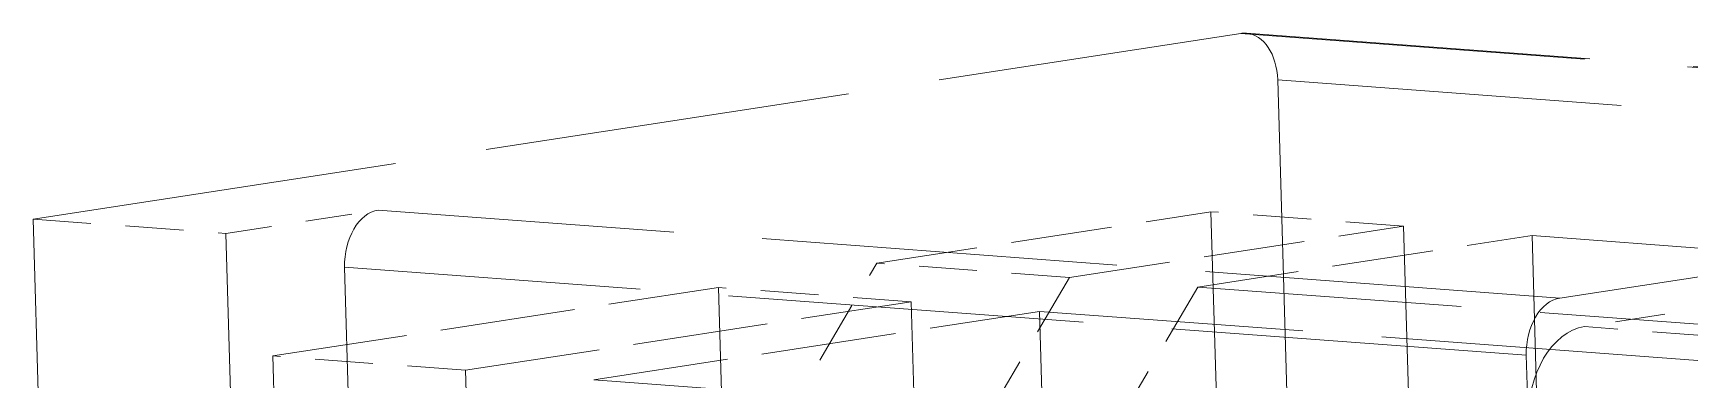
# Model space of a CAD drawing. Extents: x 23 to 417, y 3 to 294.
# Drawn here: x 330.932 to 335.692, y 129.049 to 130.045 of the extents above; entities that cross this region are included whole.
import ezdxf

# ---------------------------------------------------------------- set-up
doc = ezdxf.new("R2010")
doc.units = 0
doc.linetypes.add('DASHED', pattern=[15, 12, -3])
doc.layers.get('0').update_dxf_attribs({"lineweight": 13})

# ---------------------------------------------------------------- blocks, each defined once
blk = doc.blocks.new('BLOCK3535')
at = {"color": 7, "linetype": 'DASHED', "lineweight": 13, "ltscale": 0.175577}
blk.add_line((-42.6673, -5.6386), (-35.7256, -4.5721), dxfattribs=at)
at = {"color": 7, "linetype": 'DASHED', "lineweight": 13, "ltscale": 0.198014}
for p, q in [((-27.8269, -5.1603), (-35.7256, -4.5721)), ((-27.7959, -5.1591), (-35.6946, -4.5709)), ((-27.6159, -5.4272), (-35.5146, -4.839))]:
    blk.add_line(p, q, dxfattribs=at)
at = {"color": 7, "linetype": 'DASHED', "lineweight": 13, "ltscale": 0.442126}
for p, q in [((-34.9913, -22.5163), (-35.5146, -4.839)), ((-34.0858, -6.4211), (-33.5625, -24.0984))]:
    blk.add_line(p, q, dxfattribs=at)
at = {"color": 7, "linetype": 'DASHED', "lineweight": 13, "ltscale": 0.153417}
blk.add_line((-33.8924, -6.0921), (-27.8269, -5.1603), dxfattribs=at)
at = {"color": 7, "linetype": 'DASHED', "lineweight": 13, "ltscale": 0.02216}
blk.add_line((-41.56, -5.721), (-40.6839, -5.5864), dxfattribs=at)
at = {"color": 7, "linetype": 'DASHED', "lineweight": 13, "ltscale": 0.170255}
for p, q in [((-33.8924, -6.0921), (-40.6839, -5.5864)), ((-34.0858, -6.4211), (-40.8772, -5.9154))]:
    blk.add_line(p, q, dxfattribs=at)
at = {"color": 7, "linetype": 'DASHED', "lineweight": 13, "ltscale": 0.048582}
for p, q in [((-37.8192, -5.8914), (-35.8984, -5.5963)), ((-36.7119, -5.9738), (-34.7911, -5.6788)), ((-35.9737, -6.0288), (-34.0529, -5.7337))]:
    blk.add_line(p, q, dxfattribs=at)
at = {"color": 7, "linetype": 'DASHED', "lineweight": 13, "ltscale": 0.094386}
for p, q in [((-35.8984, -5.5963), (-35.7867, -9.3701)), ((-34.7911, -5.6788), (-34.6794, -9.4526)), ((-34.0529, -5.7337), (-33.9412, -9.5075)), ((-38.729, -6.0312), (-38.6173, -9.805)), ((-37.6217, -6.1136), (-37.51, -9.8874)), ((-36.8835, -6.1686), (-36.7718, -9.9424)), ((-41.1783, -10.1984), (-41.29, -6.4246)), ((-40.071, -10.2809), (-40.1827, -6.507))]:
    blk.add_line(p, q, dxfattribs=at)
at = {"color": 7, "linetype": 'DASHED', "lineweight": 13, "ltscale": 0.027759}
for p, q in [((-34.7911, -5.6788), (-35.8984, -5.5963)), ((-42.6673, -5.6386), (-41.56, -5.721)), ((-36.7119, -5.9738), (-37.8192, -5.8914)), ((-37.6217, -6.1136), (-38.729, -6.0312)), ((-40.1827, -6.507), (-41.29, -6.4246))]:
    blk.add_line(p, q, dxfattribs=at)
at = {"color": 7, "linetype": 'DASHED', "lineweight": 13, "ltscale": 0.154048}
for p, q in [((-42.4849, -11.7978), (-42.6673, -5.6386)), ((-41.3776, -11.8802), (-41.56, -5.721))]:
    blk.add_line(p, q, dxfattribs=at)
at = {"color": 7, "linetype": 'DASHED', "lineweight": 13, "ltscale": 0.151749}
for p, q in [((-27.9997, -6.1845), (-34.0529, -5.7337)), ((-29.9205, -6.4796), (-35.9737, -6.0288)), ((-30.8303, -6.6193), (-36.8835, -6.1686)), ((-33.3913, -7.0128), (-39.4445, -6.562))]:
    blk.add_line(p, q, dxfattribs=at)
at = {"color": 7, "linetype": 'DASHED', "lineweight": 13, "ltscale": 0.030211}
for p, q in [((-38.4315, -6.9332), (-37.8192, -5.8914)), ((-36.7119, -5.9738), (-37.3242, -7.0156)), ((-35.9737, -6.0288), (-36.586, -7.0706))]:
    blk.add_line(p, q, dxfattribs=at)
at = {"color": 7, "linetype": 'DASHED', "lineweight": 13, "ltscale": 0.146597}
blk.add_line((-40.8772, -5.9154), (-40.7037, -11.7767), dxfattribs=at)
at = {"color": 7, "linetype": 'DASHED', "lineweight": 13, "ltscale": 0.064776}
for p, q in [((-41.29, -6.4246), (-38.729, -6.0312)), ((-40.1827, -6.507), (-37.6217, -6.1136)), ((-39.4445, -6.562), (-36.8835, -6.1686))]:
    blk.add_line(p, q, dxfattribs=at)
at = {"color": 7, "linetype": 'DASHED', "lineweight": 13, "ltscale": 0.023865}
blk.add_line((-32.8087, -6.1113), (-33.7522, -6.2562), dxfattribs=at)
at = {"color": 7, "linetype": 'DASHED', "lineweight": 13, "ltscale": 0.037012}
blk.add_line((-32.2758, -6.3662), (-33.7522, -6.2562), dxfattribs=at)
at = {"color": 7, "linetype": 'DASHED', "lineweight": 13}
for centre, major_axis, start_param, end_param in [((-35.7168, -4.8701), (0.0223, 0.2992), 0.000122, 0.153905), ((-35.7168, -4.8701), (0.0223, 0.2992), 4.866294, 6.283307), ((-40.675, -5.8844), (0.0223, 0.2992), 0.153905, 1.724701), ((-33.8836, -6.3901), (0.0223, 0.2992), 0.153905, 1.724701), ((-33.7375, -6.7528), (-0.0371, -0.4986), 3.295498, 4.866294)]:
    blk.add_ellipse(centre, major_axis=major_axis, ratio=0.672343, start_param=start_param, end_param=end_param, dxfattribs=at)

msp = doc.modelspace()

# ---------------------------------------------------------------- block references
at = {"lineweight": 0, "xscale": 0.5, "yscale": 0.5, "zscale": 0.5}
msp.add_blockref('BLOCK3535', (352.2652, 132.3303), dxfattribs=at)

doc.saveas('drawing.dxf')
